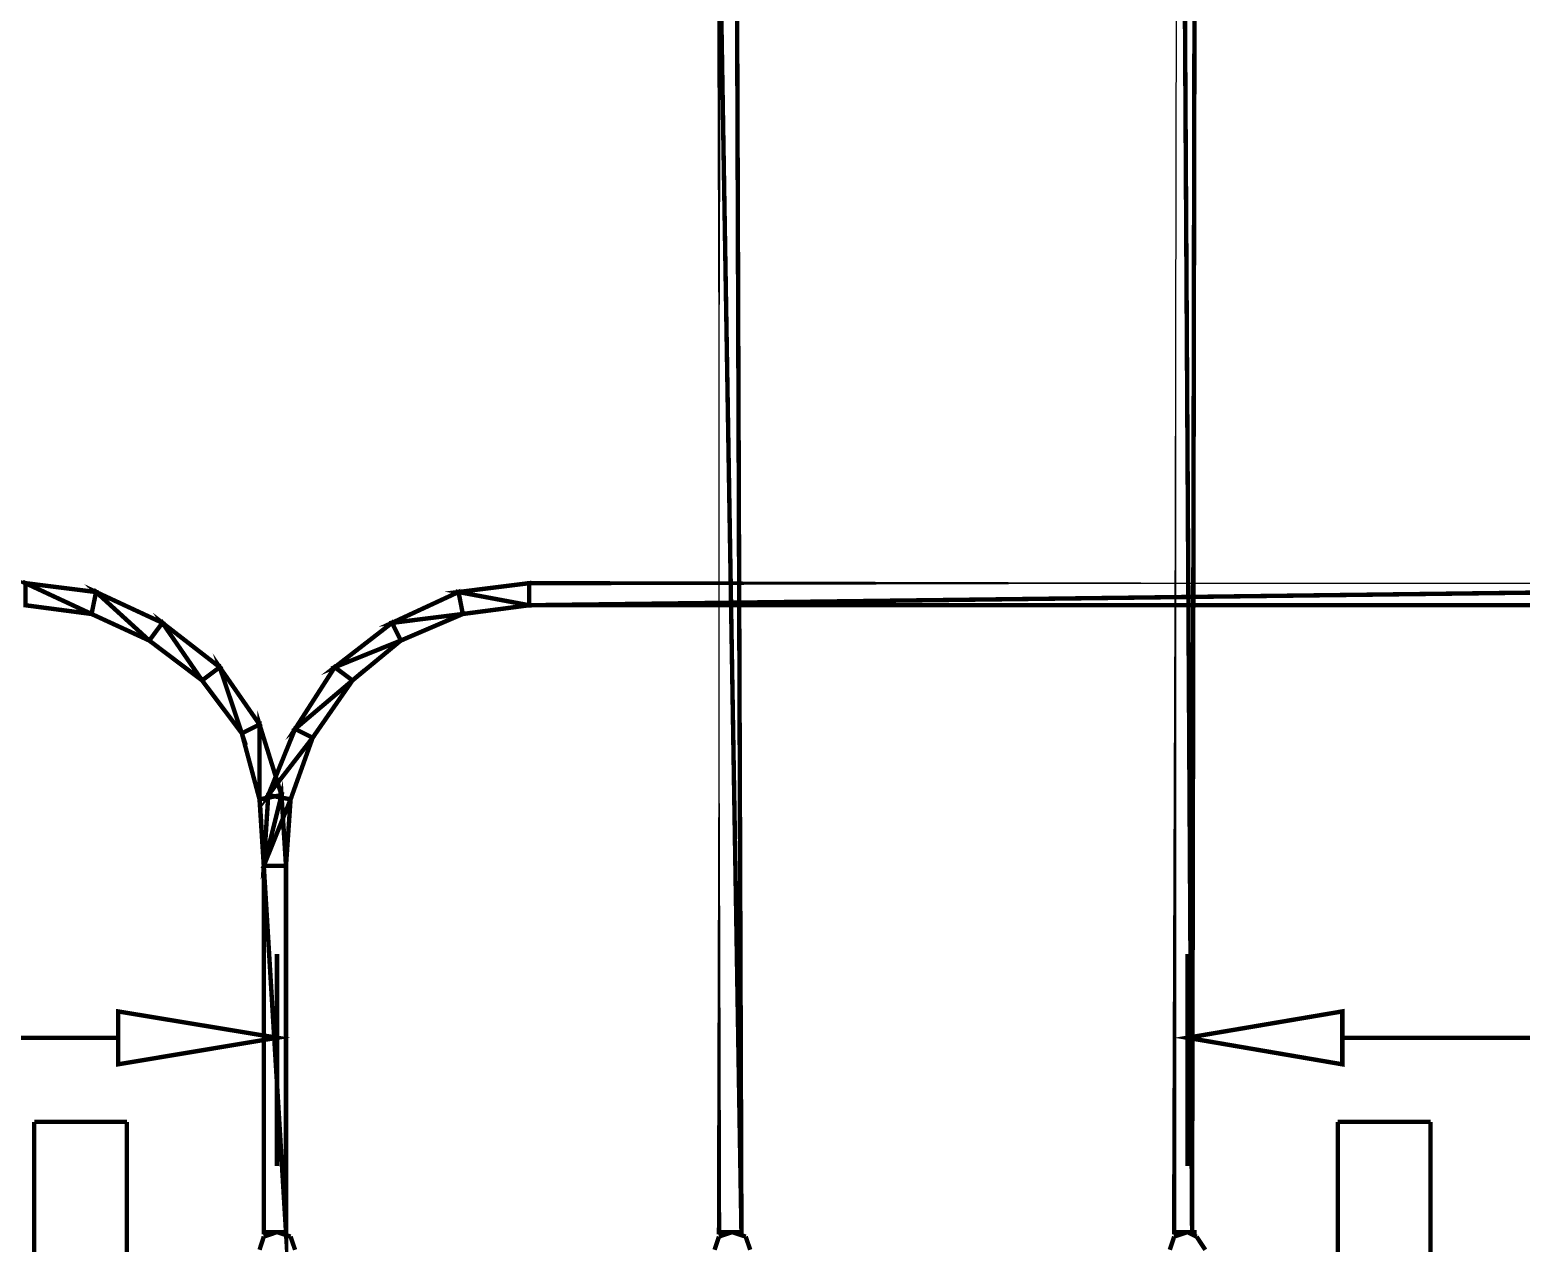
# Model space of a CAD drawing. Header units: metres. Extents: x 3290 to 4536, y 1562 to 1983.
# Drawn here: x 4157.41 to 4166.3, y 1706.16 to 1713.4 of the extents above; entities that cross this region are included whole.
import ezdxf

# ---------------------------------------------------------------- set-up
doc = ezdxf.new("R2010")
doc.units = ezdxf.units.M
for name, color, linetype in [('C00-00-00-BLACK', 7, 'Continuous'), ('C00-00-FF', 5, 'Continuous'), ('C00-7E-FF', 150, 'Continuous'), ('CFF-00-00', 1, 'Continuous')]:
    doc.layers.add(name, color=color, linetype=linetype)

msp = doc.modelspace()

# ---------------------------------------------------------------- linework, layer by layer
at = {"layer": 'C00-00-00-BLACK', "const_width": 0.0263}
for points in [[(4157.4404, 1701.934), (4157.4404, 1706.8836)], [(4157.9926, 1706.8836), (4157.4404, 1706.8836)], [(4157.9926, 1705.4365), (4157.9926, 1706.8836)], [(4165.2105, 1705.4365), (4165.2105, 1706.8836)], [(4165.7639, 1706.8836), (4165.2105, 1706.8836)], [(4165.7639, 1701.934), (4165.7639, 1706.8836)], [(4158.8876, 1706.2265), (4158.8087, 1706.1998)], [(4158.8354, 1706.2265), (4158.941, 1706.2265)], [(4158.9684, 1706.1998), (4158.8876, 1706.2265)], [(4161.6006, 1706.2265), (4161.5223, 1706.1998)], [(4161.6814, 1706.1998), (4161.6006, 1706.2265)], [(4164.3142, 1706.2265), (4164.2353, 1706.1998)], [(4164.3689, 1706.2265), (4164.2353, 1706.2265)], [(4164.3689, 1706.1998), (4164.3142, 1706.2265)], [(4158.8087, 1706.1998), (4158.7833, 1706.1209)], [(4158.9951, 1706.1209), (4158.9684, 1706.1998)], [(4161.5223, 1706.1998), (4161.4956, 1706.1209)], [(4161.7081, 1706.1209), (4161.6814, 1706.1998)], [(4164.2353, 1706.1998), (4164.2093, 1706.1209)], [(4164.421, 1706.1209), (4164.3689, 1706.1998)]]:
    msp.add_lwpolyline(points, dxfattribs=at)
at = {"layer": 'C00-00-FF', "const_width": 0.0263}
for points in [[(4158.8876, 1706.6209), (4158.8876, 1707.8842)], [(4164.3142, 1706.6209), (4164.3142, 1707.8842)]]:
    msp.add_lwpolyline(points, dxfattribs=at)
at = {"layer": 'C00-7E-FF', "const_width": 0.0263}
for points in [[(4158.8876, 1707.1464), (4158.8876, 1707.6743)], [(4164.3142, 1707.0153), (4164.3142, 1707.6743)], [(4157.9404, 1707.3855), (4155.5703, 1707.3855)], [(4165.2378, 1707.3855), (4167.7129, 1707.3855)]]:
    msp.add_lwpolyline(points, dxfattribs=at)
for points in [[(4157.9404, 1707.5426), (4157.9404, 1707.2271), (4158.8876, 1707.3855), (4157.9404, 1707.5426)], [(4165.2378, 1707.5426), (4165.2378, 1707.2271), (4164.3142, 1707.3855), (4165.2378, 1707.5426)]]:
    msp.add_lwpolyline(points, close=True, dxfattribs=at)
at = {"layer": 'C00-7E-FF'}
for points in [[(4157.9404, 1707.5426), (4157.9404, 1707.2271), (4158.8876, 1707.3855), (4157.9404, 1707.5426)], [(4165.2378, 1707.5426), (4165.2378, 1707.2271), (4164.3142, 1707.3855), (4165.2378, 1707.5426)]]:
    msp.add_lwpolyline(points, close=True, dxfattribs=at)
at = {"layer": 'CFF-00-00', "const_width": 0.0263}
for points in [[(4164.262, 1719.943), (4164.3422, 1706.2265), (4164.2353, 1706.2265), (4164.262, 1719.943)], [(4164.3689, 1719.943), (4164.262, 1719.943), (4164.3422, 1706.2265), (4164.3689, 1719.943)], [(4161.6273, 1714.309), (4161.5223, 1714.309), (4161.6559, 1706.2265), (4161.6273, 1714.309)], [(4161.5223, 1714.309), (4161.6559, 1706.2265), (4161.5223, 1706.2265), (4161.5223, 1714.309)], [(4157.3876, 1710.0966), (4153.1194, 1709.9649), (4153.1194, 1710.0966), (4157.3876, 1710.0966)], [(4157.8088, 1710.0438), (4157.7821, 1709.9128), (4157.3876, 1710.0966), (4157.8088, 1710.0438)], [(4157.7821, 1709.9128), (4157.3876, 1710.0966), (4157.3876, 1709.9649), (4157.7821, 1709.9128)], [(4158.2044, 1709.86), (4158.1261, 1709.7544), (4157.8088, 1710.0438), (4158.2044, 1709.86)], [(4158.1261, 1709.7544), (4157.8088, 1710.0438), (4157.7821, 1709.9128), (4158.1261, 1709.7544)], [(4159.9696, 1710.0438), (4159.995, 1709.9128), (4159.5733, 1709.86), (4159.9696, 1710.0438)], [(4160.3901, 1710.0966), (4160.3901, 1709.9649), (4159.9696, 1710.0438), (4160.3901, 1710.0966)], [(4160.3901, 1709.9649), (4159.9696, 1710.0438), (4159.995, 1709.9128), (4160.3901, 1709.9649)], [(4170.8215, 1709.9649), (4170.8482, 1710.0966), (4160.3901, 1709.9649), (4170.8215, 1709.9649)], [(4170.8482, 1710.0966), (4160.3901, 1709.9649), (4160.3901, 1710.0966), (4170.8482, 1710.0966)], [(4158.441, 1709.5165), (4158.2044, 1709.86), (4158.1261, 1709.7544), (4158.441, 1709.5165)], [(4158.546, 1709.5954), (4158.441, 1709.5165), (4158.2044, 1709.86), (4158.546, 1709.5954)], [(4159.5733, 1709.86), (4159.6255, 1709.7544), (4159.2317, 1709.5954), (4159.5733, 1709.86)], [(4159.995, 1709.9128), (4159.5733, 1709.86), (4159.6255, 1709.7544), (4159.995, 1709.9128)], [(4159.6255, 1709.7544), (4159.2317, 1709.5954), (4159.3373, 1709.5165), (4159.6255, 1709.7544)], [(4158.6777, 1709.201), (4158.546, 1709.5954), (4158.441, 1709.5165), (4158.6777, 1709.201)], [(4158.7833, 1709.2538), (4158.6777, 1709.201), (4158.546, 1709.5954), (4158.7833, 1709.2538)], [(4159.2317, 1709.5954), (4159.3373, 1709.5165), (4158.9951, 1709.2271), (4159.2317, 1709.5954)], [(4159.3373, 1709.5165), (4158.9951, 1709.2271), (4159.1, 1709.1749), (4159.3373, 1709.5165)], [(4158.7833, 1708.8072), (4158.7833, 1709.2538), (4158.6777, 1709.201), (4158.7833, 1708.8072)], [(4158.9143, 1708.8327), (4158.7833, 1708.8072), (4158.7833, 1709.2538), (4158.9143, 1708.8327)], [(4158.9951, 1709.2271), (4159.1, 1709.1749), (4158.8354, 1708.8327), (4158.9951, 1709.2271)], [(4159.1, 1709.1749), (4158.8354, 1708.8327), (4158.9684, 1708.8072), (4159.1, 1709.1749)], [(4158.941, 1708.4103), (4158.8087, 1708.4103), (4158.9143, 1708.8327), (4158.941, 1708.4103)], [(4158.8087, 1708.4103), (4158.9143, 1708.8327), (4158.7833, 1708.8072), (4158.8087, 1708.4103)], [(4158.9684, 1708.8072), (4158.8087, 1708.4103), (4158.941, 1708.4103), (4158.9684, 1708.8072)], [(4158.8354, 1708.8327), (4158.9684, 1708.8072), (4158.8087, 1708.4103), (4158.8354, 1708.8327)], [(4158.8087, 1708.4103), (4158.941, 1706.2265), (4158.8087, 1706.2265), (4158.8087, 1708.4103)], [(4158.941, 1708.4103), (4158.8087, 1708.4103), (4158.941, 1706.2265), (4158.941, 1708.4103)]]:
    msp.add_lwpolyline(points, close=True, dxfattribs=at)
at = {"layer": 'CFF-00-00'}
for points in [[(4164.262, 1719.943), (4164.3422, 1706.2265), (4164.2353, 1706.2265), (4164.262, 1719.943)], [(4164.3689, 1719.943), (4164.262, 1719.943), (4164.3422, 1706.2265), (4164.3689, 1719.943)], [(4161.6273, 1714.309), (4161.5223, 1714.309), (4161.6559, 1706.2265), (4161.6273, 1714.309)], [(4161.5223, 1714.309), (4161.6559, 1706.2265), (4161.5223, 1706.2265), (4161.5223, 1714.309)], [(4157.8088, 1710.0438), (4157.7821, 1709.9128), (4157.3876, 1710.0966), (4157.8088, 1710.0438)], [(4157.7821, 1709.9128), (4157.3876, 1710.0966), (4157.3876, 1709.9649), (4157.7821, 1709.9128)], [(4160.3901, 1710.0966), (4160.3901, 1709.9649), (4159.9696, 1710.0438), (4160.3901, 1710.0966)], [(4170.8215, 1709.9649), (4170.8482, 1710.0966), (4160.3901, 1709.9649), (4170.8215, 1709.9649)], [(4170.8482, 1710.0966), (4160.3901, 1709.9649), (4160.3901, 1710.0966), (4170.8482, 1710.0966)], [(4158.1261, 1709.7544), (4157.8088, 1710.0438), (4157.7821, 1709.9128), (4158.1261, 1709.7544)], [(4158.2044, 1709.86), (4158.1261, 1709.7544), (4157.8088, 1710.0438), (4158.2044, 1709.86)], [(4159.9696, 1710.0438), (4159.995, 1709.9128), (4159.5733, 1709.86), (4159.9696, 1710.0438)], [(4160.3901, 1709.9649), (4159.9696, 1710.0438), (4159.995, 1709.9128), (4160.3901, 1709.9649)], [(4159.995, 1709.9128), (4159.5733, 1709.86), (4159.6255, 1709.7544), (4159.995, 1709.9128)], [(4158.441, 1709.5165), (4158.2044, 1709.86), (4158.1261, 1709.7544), (4158.441, 1709.5165)], [(4158.546, 1709.5954), (4158.441, 1709.5165), (4158.2044, 1709.86), (4158.546, 1709.5954)], [(4159.5733, 1709.86), (4159.6255, 1709.7544), (4159.2317, 1709.5954), (4159.5733, 1709.86)], [(4159.6255, 1709.7544), (4159.2317, 1709.5954), (4159.3373, 1709.5165), (4159.6255, 1709.7544)], [(4158.6777, 1709.201), (4158.546, 1709.5954), (4158.441, 1709.5165), (4158.6777, 1709.201)], [(4158.7833, 1709.2538), (4158.6777, 1709.201), (4158.546, 1709.5954), (4158.7833, 1709.2538)], [(4159.2317, 1709.5954), (4159.3373, 1709.5165), (4158.9951, 1709.2271), (4159.2317, 1709.5954)], [(4159.3373, 1709.5165), (4158.9951, 1709.2271), (4159.1, 1709.1749), (4159.3373, 1709.5165)], [(4158.7833, 1708.8072), (4158.7833, 1709.2538), (4158.6777, 1709.201), (4158.7833, 1708.8072)], [(4158.9143, 1708.8327), (4158.7833, 1708.8072), (4158.7833, 1709.2538), (4158.9143, 1708.8327)], [(4158.9951, 1709.2271), (4159.1, 1709.1749), (4158.8354, 1708.8327), (4158.9951, 1709.2271)], [(4159.1, 1709.1749), (4158.8354, 1708.8327), (4158.9684, 1708.8072), (4159.1, 1709.1749)], [(4158.8087, 1708.4103), (4158.9143, 1708.8327), (4158.7833, 1708.8072), (4158.8087, 1708.4103)], [(4158.8354, 1708.8327), (4158.9684, 1708.8072), (4158.8087, 1708.4103), (4158.8354, 1708.8327)], [(4158.941, 1708.4103), (4158.8087, 1708.4103), (4158.9143, 1708.8327), (4158.941, 1708.4103)], [(4158.9684, 1708.8072), (4158.8087, 1708.4103), (4158.941, 1708.4103), (4158.9684, 1708.8072)], [(4158.941, 1708.4103), (4158.8087, 1708.4103), (4158.941, 1706.2265), (4158.941, 1708.4103)], [(4158.8087, 1708.4103), (4158.941, 1706.2265), (4158.8087, 1706.2265), (4158.8087, 1708.4103)]]:
    msp.add_lwpolyline(points, close=True, dxfattribs=at)

doc.saveas('drawing.dxf')
